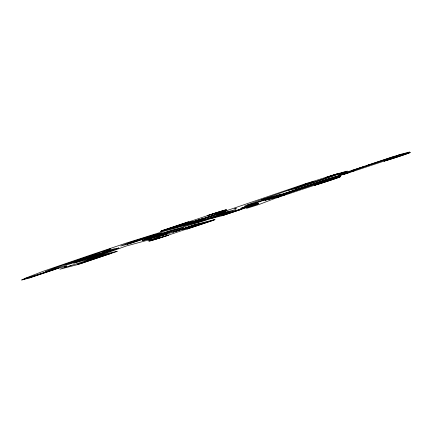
<?xml version="1.0" encoding="UTF-8"?>
<svg xmlns="http://www.w3.org/2000/svg" width="432" height="432" viewBox="0 0 432 432"><rect width="100%" height="100%" fill="white"/><g stroke="black" fill="none" stroke-linecap="round" stroke-linejoin="round"><path stroke-width="0.65" d="M313.632 181.37L256.657 201.393L244.188 206.253L252.158 204.185L325.582 179.539L348.268 172.8L317.423 182.644L266.263 199.827L264.881 200.367L280.228 196.387L259.616 204.287L246.478 208.397L258.854 203.575L257.083 204.055L218.538 215.86C193.433 225.077 167.044 230.283 142.355 240.667L167.346 233.885M58.595 268.186L29.349 278.008L21.6 280.017L29.101 277.501L23.836 278.818L42.725 271.447L89.122 255.544L125.707 243.254L165.305 230.839L174.647 228.42L304.09 184.21M162.459 235.521L163.307 234.97L162.653 235.1M64.838 267.478L66.145 266.744L64.265 267.23L66.83 266.047L53.082 269.617L32.611 276.188M87.399 259.902L126.581 245.905L151.794 239.107M164.187 230.045L160.445 231.428L179.998 226.373L202.5 218.819L197.851 220.023L175.349 227.583M178.967 226.643L226.908 210.595L217.939 212.9A14.931 0.367 -18 0 0 225.639 209.898A14.931 0.367 -18 0 0 207.09 215.714L220.633 211.675L215.617 213.505L217.528 213.008A13.792 0.335 -18 0 0 224.64 210.233A13.792 0.335 -18 0 0 207.506 215.606M342.819 173.448L339.077 174.803L356.168 170.37L383.076 161.433A14.931 0.367 -18 0 0 401.625 155.617A14.931 0.367 -18 0 0 409.325 152.615L384.075 161.098A13.792 0.335 -18 0 0 401.209 155.725A13.792 0.335 -18 0 0 408.321 152.95M273.132 197.645L269.384 199.028L286.481 194.567L313.384 185.63A14.931 0.367 -18 0 0 331.933 179.815A14.931 0.367 -18 0 0 339.633 176.812L314.383 185.29A13.792 0.335 -18 0 0 331.517 179.923A13.792 0.335 -18 0 0 338.634 177.147M406.199 153.668L409.941 152.285L394 156.4M336.506 177.86L340.249 176.483L324.308 180.592M211.324 220.849L215.066 219.472L195.507 224.521L173.011 232.081L177.66 230.872L200.156 223.317M161.125 230.936L188.627 221.697M162.934 230.467L208.381 215.379M154.786 234.857L127.283 244.096L158.917 233.788M130.075 243.594L162.437 232.735L152.874 235.213L130.086 242.357L120.625 246.046L130.189 243.562M354.154 169.841L370.051 164.857L358.803 168.637M70.983 265.491L59.924 269.201L78.521 264.379L117.272 251.365C100.948 254.389 85.865 261.371 70.043 265.734M156.433 236.758L183.827 227.556L167.81 231.709L155.936 235.553M340.567 175.057L348.3 172.46M284.461 194.038L300.359 189.054L289.111 192.834M343.251 174.631L354.499 170.851M276.631 197.321L278.613 196.657M276.469 197.851L284.812 195.048M212.571 220.433L167.125 235.516M186.883 229.198L214.38 219.964M304.047 184.221L305.672 183.692M31.817 276.448L32.665 276.172M305.629 183.703L307.255 183.184M31.865 276.431L29.468 277.198M307.217 183.195C320.582 179.172 333.758 174.55 347.301 171.153L296.055 188.368L288.592 190.301M29.516 277.187L28.053 277.646M205.384 218.678L182.65 226.233L200.34 221.497L235.964 209.531L221.238 213.349L191.252 223.484L203.65 220.271L229.9 211.453L217.501 214.672M27.373 277.852L28.01 277.657M27.329 277.868L24.424 278.71M394.519 156.265L340.319 174.29L349.618 171.877L360.871 168.102L351.572 170.51M324.826 180.463L270.632 198.488L279.931 196.074L291.179 192.294L281.88 194.708M196.544 224.257L148.603 240.273L157.567 237.994A14.931 0.367 -18 0 0 149.866 240.997A14.931 0.367 -18 0 0 168.415 235.181L154.877 239.225L159.894 237.395L157.982 237.892A13.792 0.335 -18 0 0 150.865 240.662A13.792 0.335 -18 0 0 168.005 235.289M398.374 154.931L409.741 151.983M342.155 172.822L293.539 188.876L297.157 187.936M328.687 179.123L340.049 176.18M261.522 199.714L281.367 194.087L253.865 203.326L247.369 205.011M223.166 211.977L224.959 211.513M255.253 204.628L255.922 204.455L223.425 215.368L211.027 218.587L219.775 215.644L217.118 216.335M208.165 217.015L210.076 216.518M211.032 216.778L211.874 216.562M192.85 221.702L176.953 226.687L181.602 225.482M194.638 222.178L196.873 221.6M150.25 236.034L160.466 233.388M193.909 225.418L198.558 224.208M182.66 229.192L187.31 227.988M82.728 258.379L84.942 257.801M69.12 263.056L69.946 262.84M85.86 260.42L86.8 260.177M313.157 181.397L313.762 181.273M182.104 225.088L187.499 223.344L182.104 225.088M188.023 227.54L193.417 225.796L188.023 227.54M289.969 192.326L295.364 190.582L290.007 192.337M359.662 168.134L365.056 166.385L359.662 168.134M76.388 260.555L55.053 267.781L45.392 271.528L69.817 263.947L115.187 248.6L103.059 251.748L110.695 248.773L76.394 260.555M84.305 260.15L73.661 263.131L118.93 247.925L84.305 260.15M236.234 208.208L234.841 208.672L236.234 208.208M181.726 224.251L166.104 229.5L176.434 226.822L192.056 221.573L181.726 224.251M90.569 255.911L64.319 264.73L76.718 261.517L102.967 252.698L90.569 255.911M334.579 174.598L325.831 177.536L338.197 173.659L334.579 174.598M52.607 269.919L28.858 277.895L54.929 269.32L52.607 269.919M167.243 232.335L144.747 239.89L149.396 238.685L171.893 231.131L167.243 232.335M391.651 157.248L366.655 165.645L373.108 163.971L398.11 155.574L391.651 157.248M248.908 205.659L240.764 208.391L252.277 204.784L248.908 205.659M321.959 181.445L296.962 189.837L303.421 188.163L328.417 179.766L321.959 181.445M239.074 209.876L221.573 215.752L241.655 209.207L239.074 209.876M107.212 254.308L77.215 264.384L81.605 263.245L111.602 253.168L107.212 254.308M199.076 224.078L183.449 229.322L193.784 226.643L209.407 221.395L199.076 224.078M255.215 204.023L248.238 206.275L257.855 203.337L255.215 204.023"/></g></svg>
